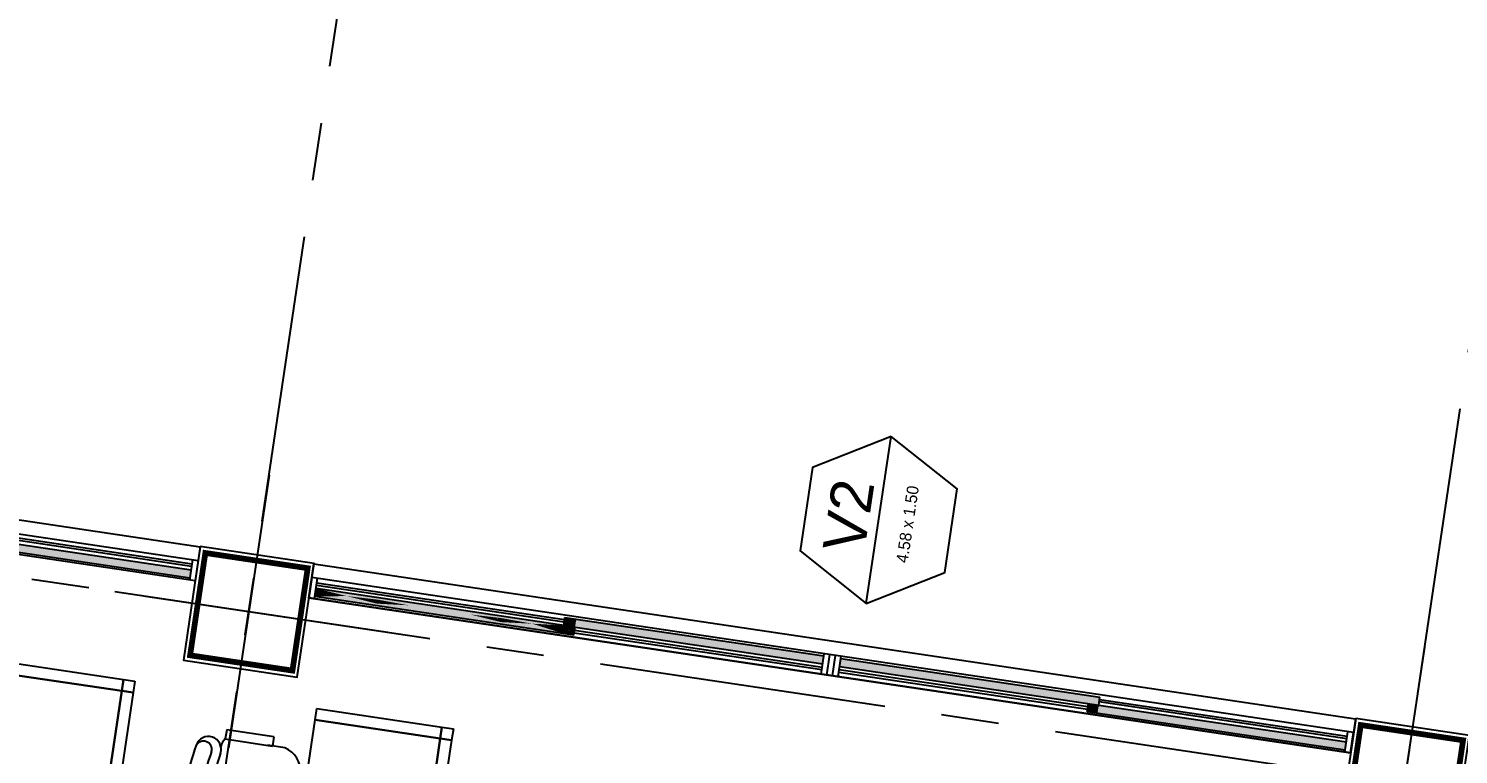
# Model space of a CAD drawing. Header units: millimetres. Extents: x 338 to 506, y 179 to 335.
# Drawn here: x 410.23 to 416.44, y 249.05 to 252.2 of the extents above; entities that cross this region are included whole.
import ezdxf
from ezdxf.enums import TextEntityAlignment as Align

# ---------------------------------------------------------------- set-up
doc = ezdxf.new("R2010")
doc.units = ezdxf.units.MM
doc.linetypes.add('CENTER', pattern=[2, 1.25, -0.25, 0.25, -0.25])
doc.linetypes.add('DASHED2', pattern=[0.375, 0.25, -0.125])
for name, color, linetype in [('COLUMNAS', 252, 'Continuous'), ('CUBIERTA', 254, 'Continuous'), ('DOORNOTE', 210, 'Continuous'), ('DOORNOTE___100', 210, 'Continuous'), ('EJES-COLUMNAS', 3, 'CENTER'), ('EJES_DE_COLUMNA', 255, 'DASHED2'), ('MUROS', 32, 'Continuous'), ('PUPITRES', 8, 'Continuous'), ('REJAS', 151, 'Continuous')]:
    doc.layers.add(name, color=color, linetype=linetype)
doc.styles.add('ARIAL', font='txt', dxfattribs={"height": 1})
doc.styles.add('JUAN', font='txt', dxfattribs={"height": 0.135})
doc.styles.add('NOTAS', font='simplex.shx')
doc.styles.get("Standard").update_dxf_attribs({"font": 'ARIALUNI.ttf'})
doc.dimstyles.new('ROMANS', dxfattribs={"dimtxt": 0.1, "dimasz": 0.05, "dimexe": 0.04, "dimexo": 0.5, "dimgap": 0.05, "dimtad": 1, "dimtih": 1, "dimtoh": 1, "dimdec": 4, "dimzin": 5, "dimdsep": 46, "dimtxsty": 'Standard', "dimsah": 1, "dimcen": 0.05, "dimse1": 1, "dimse2": 1, "dimclrd": 7, "dimclre": 7, "dimclrt": 7, "dimadec": 0, "dimazin": 0, "dimtfac": 1, "dimtdec": 4, "dimtix": 1, "dimtmove": 2, "dimatfit": 3, "dimfxl": 1, "dimtolj": 1, "dimarcsym": 0})

# ---------------------------------------------------------------- blocks, each defined once
blk = doc.blocks.new('_DOT')
at = {"color": 0, "linetype": 'ByBlock'}
blk.add_line((-0.5, 0), (-1, 0), dxfattribs=at)
at = {"color": 0, "linetype": 'ByBlock', "const_width": 0.5}
blk.add_lwpolyline([(-0.25, 0, 1), (0.25, 0, 1)], format="xyb", close=True, dxfattribs=at)
blk = doc.blocks.new('*U149')
at = {"color": 7, "style": 'NOTAS'}
blk.add_text('.60', height=0.1, dxfattribs=at).set_placement((2880.9612, 1963.0566))
blk = doc.blocks.new('*D148')
at = {"color": 7, "transparency": 16777216}
for p, q in [((2881.066, 1963.3566), (2881.066, 1963.2066)), ((2881.066, 1962.8566), (2881.066, 1963.0066))]:
    blk.add_line(p, q, dxfattribs=at)
at = {"layer": 'DEFPOINTS', "color": 0, "transparency": 16777216}
for p in [(2880.9048, 1963.4066), (2881.066, 1963.4066), (2880.9048, 1962.8066)]:
    blk.add_point(p, dxfattribs=at)
at = {"color": 7, "transparency": 16777216, "xscale": 0.05, "yscale": 0.05, "zscale": 0.05}
for p, rotation in [((2881.066, 1963.4066), 90), ((2881.066, 1962.8066), 270)]:
    blk.add_blockref('_DOT', p, dxfattribs=dict(at, rotation=rotation))
at = {"transparency": 16777216}
blk.add_blockref('*U149', (0, 0), dxfattribs=at)
blk = doc.blocks.new('*U151')
at = {"color": 7, "style": 'NOTAS'}
blk.add_text('.80', height=0.1, dxfattribs=at).set_placement((2880.9612, 1962.3566))
blk = doc.blocks.new('*D150')
at = {"color": 7, "transparency": 16777216}
for p, q in [((2881.066, 1962.7566), (2881.066, 1962.5066)), ((2881.066, 1962.0566), (2881.066, 1962.3066))]:
    blk.add_line(p, q, dxfattribs=at)
at = {"layer": 'DEFPOINTS', "color": 0, "transparency": 16777216}
for p in [(2880.9048, 1962.8066), (2880.9048, 1962.0066), (2881.066, 1962.0066)]:
    blk.add_point(p, dxfattribs=at)
at = {"color": 7, "transparency": 16777216, "xscale": 0.05, "yscale": 0.05, "zscale": 0.05}
for p, rotation in [((2881.066, 1962.8066), 90), ((2881.066, 1962.0066), 270)]:
    blk.add_blockref('_DOT', p, dxfattribs=dict(at, rotation=rotation))
at = {"transparency": 16777216}
blk.add_blockref('*U151', (0, 0), dxfattribs=at)
blk = doc.blocks.new('SILLA-AULA')
at = {"layer": 'PUPITRES'}
for p, q in [((-0.3089, 0.1635), (-0.3089, 0.0888)), ((0.1271, 0.1618), (0.1271, 0.0881)), ((-0.3498, 0.1091), (-0.3498, -0.0987)), ((-0.3498, 0.1091), (-0.3089, 0.1091)), ((-0.3089, -0.0987), (-0.3089, 0.1091)), ((0.1269, 0.1096), (0.168, 0.1096)), ((0.1271, 0.1088), (0.1271, -0.0982)), ((0.168, -0.0982), (0.168, 0.1096)), ((-0.3498, -0.0987), (-0.3089, -0.0987)), ((0.1271, -0.0982), (0.168, -0.0982))]:
    blk.add_line(p, q, dxfattribs=at)
for centre, radius, start, end in [((-0.0911, -1.4149), 1.6658, 85.9234, 94.0766), ((-0.2016, 0.1365), 0.1106, 94.0766, 165.83344), ((0.0195, 0.1365), 0.1106, 13.25658, 85.9234), ((-0.2542, -0.1649), 0.0553, 80.24779, 260.10116), ((-0.2715, -0.0584), 0.0549, 227.1618, 267.57171), ((-0.0727, 0.7859), 0.9127, 259.12864, 268.84333), ((-0.1095, 0.7859), 0.9127, 271.15667, 280.87136), ((0.072, -0.1649), 0.0553, 279.89884, 99.75221), ((0.0898, -0.0579), 0.0549, 270.72261, 312.8382), ((-0.2498, -0.1856), 0.0362, 85.08724, 250.32125), ((-0.0876, 0.6001), 0.7663, 258.01124, 281.98876), ((0.0746, -0.1846), 0.0352, 274.91276, 94.91276), ((-0.0911, 0.5988), 0.8362, 258.08993, 281.91007)]:
    blk.add_arc(centre, radius, start, end, dxfattribs=at)
blk = doc.blocks.new('*U1025')
at = {"layer": 'REJAS', "color": 18, "linetype": 'Continuous', "extrusion": (0, 0, -1)}
for points in [[(-69.9847, 83.9583), (-69.9672, 83.414), (-69.9672, 84.5027)], [(-69.9787, 84.4857), (-69.9672, 84.5027), (-69.9865, 84.4914)], [(-69.9672, 84.5027), (-69.9847, 84.5027), (-69.9865, 84.4914)], [(-69.9902, 84.4687), (-69.9781, 84.4347), (-69.9672, 84.5027)], [(-69.9891, 84.3666), (-69.976, 84.2305), (-69.9672, 84.5027)], [(-69.9847, 83.9583), (-70.0022, 84.5027), (-70.0022, 83.414)], [(-69.9847, 84.5027), (-70.0022, 84.5027), (-69.9865, 84.4914)], [(-70.0022, 84.5027), (-69.9962, 84.4857), (-69.9865, 84.4914)], [(-69.9891, 84.3666), (-70.0022, 84.5027), (-69.9935, 84.2305)], [(-69.9902, 84.4687), (-70.0022, 84.5027), (-69.9956, 84.4347)], [(-69.9781, 84.4347), (-69.9812, 84.4432), (-69.986, 84.4403)], [(-69.986, 84.4403), (-69.9869, 84.4347), (-69.9781, 84.4347)], [(-69.9902, 84.4687), (-69.9787, 84.4857), (-69.9865, 84.4914)], [(-69.9812, 84.4432), (-69.9842, 84.4517), (-69.986, 84.4403)], [(-69.9842, 84.4517), (-69.9902, 84.4687), (-69.9956, 84.4347)], [(-69.9842, 84.4517), (-69.9899, 84.4432), (-69.986, 84.4403)], [(-69.9899, 84.4432), (-69.9956, 84.4347), (-69.986, 84.4403)], [(-69.9956, 84.4347), (-69.9869, 84.4347), (-69.986, 84.4403)], [(-69.9865, 84.4914), (-69.9962, 84.4857), (-69.9902, 84.4687)], [(-69.9836, 84.4006), (-69.9781, 84.4347), (-69.9896, 84.4177)], [(-69.9869, 84.4347), (-69.9878, 84.429), (-69.9781, 84.4347)], [(-69.9781, 84.4347), (-69.9878, 84.429), (-69.9839, 84.4262)], [(-69.9836, 84.4006), (-69.9896, 84.4177), (-69.9924, 84.4006)], [(-69.9924, 84.4006), (-69.9891, 84.3666), (-69.9836, 84.4006)], [(-69.9878, 84.429), (-69.9896, 84.4177), (-69.9839, 84.4262)], [(-69.9956, 84.4347), (-69.9878, 84.429), (-69.9869, 84.4347)], [(-69.9926, 84.4262), (-69.9878, 84.429), (-69.9956, 84.4347)], [(-69.9896, 84.4177), (-69.9878, 84.429), (-69.9926, 84.4262)], [(-69.9896, 84.4177), (-69.9956, 84.4347), (-69.9924, 84.4006)], [(-69.9891, 84.3666), (-69.9913, 84.2986), (-69.9825, 84.2986)], [(-69.9825, 84.2986), (-69.988, 84.2646), (-69.976, 84.2305)], [(-69.985, 84.256), (-69.9878, 84.2475), (-69.982, 84.2475)], [(-69.9825, 84.2986), (-69.9913, 84.2986), (-69.988, 84.2646)], [(-69.988, 84.2646), (-69.9878, 84.2475), (-69.985, 84.256)], [(-69.9878, 84.2475), (-69.988, 84.2646), (-69.9907, 84.2475)], [(-69.988, 84.2646), (-69.9913, 84.2986), (-69.9935, 84.2305)], [(-69.979, 84.239), (-69.9838, 84.2362), (-69.976, 84.2305)], [(-69.976, 84.2305), (-69.9838, 84.2362), (-69.9847, 84.2305)], [(-69.9825, 84.1625), (-69.976, 84.2305), (-69.988, 84.1965)], [(-69.9847, 84.2305), (-69.9838, 84.2249), (-69.976, 84.2305)], [(-69.976, 84.2305), (-69.9838, 84.2249), (-69.979, 84.222)], [(-69.9891, 84.0944), (-69.9847, 83.9583), (-69.976, 84.2305)], [(-69.982, 84.2475), (-69.9838, 84.2362), (-69.979, 84.239)], [(-69.9838, 84.2249), (-69.982, 84.2135), (-69.979, 84.222)], [(-69.982, 84.2475), (-69.9878, 84.2475), (-69.9877, 84.239)], [(-69.9838, 84.2362), (-69.982, 84.2475), (-69.9877, 84.239)], [(-69.982, 84.2135), (-69.9838, 84.2249), (-69.9877, 84.222)], [(-69.9878, 84.2135), (-69.982, 84.2135), (-69.9877, 84.222)], [(-69.982, 84.2135), (-69.9878, 84.2135), (-69.985, 84.205)], [(-69.9825, 84.1625), (-69.988, 84.1965), (-69.9913, 84.1625)], [(-69.9886, 84.2334), (-69.9838, 84.2362), (-69.9877, 84.239)], [(-69.9886, 84.2334), (-69.9847, 84.2305), (-69.9838, 84.2362)], [(-69.9886, 84.2277), (-69.9838, 84.2249), (-69.9847, 84.2305)], [(-69.9886, 84.2277), (-69.9877, 84.222), (-69.9838, 84.2249)], [(-69.9935, 84.2305), (-69.9847, 84.2305), (-69.9886, 84.2334)], [(-69.9886, 84.2277), (-69.9847, 84.2305), (-69.9935, 84.2305)], [(-69.985, 84.205), (-69.9878, 84.2135), (-69.988, 84.1965)], [(-69.9877, 84.239), (-69.9878, 84.2475), (-69.9935, 84.2305)], [(-69.9886, 84.2334), (-69.9877, 84.239), (-69.9935, 84.2305)], [(-69.9935, 84.2305), (-69.9877, 84.222), (-69.9886, 84.2277)], [(-69.9935, 84.2305), (-69.9878, 84.2135), (-69.9877, 84.222)], [(-69.9935, 84.2305), (-69.9878, 84.2475), (-69.9907, 84.2475)], [(-69.9907, 84.2135), (-69.9878, 84.2135), (-69.9935, 84.2305)], [(-69.988, 84.1965), (-69.9878, 84.2135), (-69.9907, 84.2135)], [(-69.988, 84.1965), (-69.9935, 84.2305), (-69.9913, 84.1625)], [(-69.9913, 84.1625), (-69.9891, 84.0944), (-69.9825, 84.1625)], [(-69.9891, 83.8223), (-69.976, 83.6862), (-69.9847, 83.9583)], [(-69.9913, 83.7542), (-69.9825, 83.7542), (-69.9891, 83.8223)], [(-69.9825, 83.7542), (-69.988, 83.7202), (-69.976, 83.6862)], [(-69.976, 83.6862), (-69.979, 83.6947), (-69.9838, 83.6918)], [(-69.9838, 83.6918), (-69.979, 83.6947), (-69.982, 83.7032)], [(-69.982, 83.7032), (-69.985, 83.7117), (-69.9878, 83.7032)], [(-69.982, 83.7032), (-69.9877, 83.6947), (-69.9838, 83.6918)], [(-69.9878, 83.7032), (-69.9877, 83.6947), (-69.982, 83.7032)], [(-69.9825, 83.7542), (-69.9913, 83.7542), (-69.988, 83.7202)], [(-69.9886, 83.689), (-69.9838, 83.6918), (-69.9877, 83.6947)], [(-69.985, 83.7117), (-69.988, 83.7202), (-69.9878, 83.7032)], [(-69.9935, 83.6862), (-69.9877, 83.6947), (-69.9878, 83.7032)], [(-69.9935, 83.6862), (-69.9886, 83.689), (-69.9877, 83.6947)], [(-69.988, 83.7202), (-69.9907, 83.7032), (-69.9878, 83.7032)], [(-69.9907, 83.7032), (-69.9935, 83.6862), (-69.9878, 83.7032)], [(-69.988, 83.7202), (-69.9913, 83.7542), (-69.9935, 83.6862)], [(-69.9891, 83.5501), (-69.9672, 83.414), (-69.976, 83.6862)], [(-69.9847, 83.6862), (-69.976, 83.6862), (-69.9838, 83.6918)], [(-69.9825, 83.6181), (-69.976, 83.6862), (-69.988, 83.6521)], [(-69.979, 83.6777), (-69.976, 83.6862), (-69.9838, 83.6805)], [(-69.976, 83.6862), (-69.9847, 83.6862), (-69.9838, 83.6805)], [(-69.982, 83.6691), (-69.979, 83.6777), (-69.9838, 83.6805)], [(-69.9838, 83.6805), (-69.9877, 83.6777), (-69.982, 83.6691)], [(-69.982, 83.6691), (-69.9877, 83.6777), (-69.9878, 83.6691)], [(-69.985, 83.6606), (-69.982, 83.6691), (-69.9878, 83.6691)], [(-69.9825, 83.6181), (-69.988, 83.6521), (-69.9913, 83.6181)], [(-69.9886, 83.689), (-69.9847, 83.6862), (-69.9838, 83.6918)], [(-69.9886, 83.6833), (-69.9838, 83.6805), (-69.9847, 83.6862)], [(-69.9886, 83.6833), (-69.9877, 83.6777), (-69.9838, 83.6805)], [(-69.9886, 83.689), (-69.9935, 83.6862), (-69.9847, 83.6862)], [(-69.9935, 83.6862), (-69.9886, 83.6833), (-69.9847, 83.6862)], [(-69.988, 83.6521), (-69.985, 83.6606), (-69.9878, 83.6691)], [(-69.9877, 83.6777), (-69.9935, 83.6862), (-69.9878, 83.6691)], [(-69.9886, 83.6833), (-69.9935, 83.6862), (-69.9877, 83.6777)], [(-69.9935, 83.6862), (-69.9907, 83.6691), (-69.9878, 83.6691)], [(-69.9878, 83.6691), (-69.9907, 83.6691), (-69.988, 83.6521)], [(-69.988, 83.6521), (-69.9935, 83.6862), (-69.9913, 83.6181)], [(-69.9891, 83.5501), (-69.9935, 83.6862), (-70.0022, 83.414)], [(-69.9891, 83.5501), (-69.9825, 83.6181), (-69.9913, 83.6181)], [(-69.9836, 83.516), (-69.9896, 83.499), (-69.9781, 83.482)], [(-69.9924, 83.516), (-69.9836, 83.516), (-69.9891, 83.5501)], [(-69.9836, 83.516), (-69.9924, 83.516), (-69.9896, 83.499)], [(-69.9896, 83.499), (-69.9924, 83.516), (-69.9956, 83.482)], [(-69.9902, 83.448), (-69.9672, 83.414), (-69.9781, 83.482)], [(-69.9781, 83.482), (-69.9839, 83.4905), (-69.9878, 83.4877)], [(-69.9869, 83.482), (-69.9781, 83.482), (-69.9878, 83.4877)], [(-69.9781, 83.482), (-69.986, 83.4763), (-69.9812, 83.4735)], [(-69.986, 83.4763), (-69.9781, 83.482), (-69.9869, 83.482)], [(-69.9902, 83.448), (-69.9865, 83.4253), (-69.9787, 83.431)], [(-69.9812, 83.4735), (-69.986, 83.4763), (-69.9842, 83.465)], [(-69.9878, 83.4877), (-69.9839, 83.4905), (-69.9896, 83.499)], [(-69.9842, 83.465), (-69.9956, 83.482), (-69.9902, 83.448)], [(-69.9842, 83.465), (-69.986, 83.4763), (-69.9899, 83.4735)], [(-69.9899, 83.4735), (-69.986, 83.4763), (-69.9956, 83.482)], [(-69.9956, 83.482), (-69.986, 83.4763), (-69.9869, 83.482)], [(-69.9865, 83.4253), (-69.9902, 83.448), (-69.9962, 83.431)], [(-69.9956, 83.482), (-69.9869, 83.482), (-69.9878, 83.4877)], [(-69.9896, 83.499), (-69.9926, 83.4905), (-69.9878, 83.4877)], [(-69.9926, 83.4905), (-69.9956, 83.482), (-69.9878, 83.4877)], [(-69.9902, 83.448), (-69.9956, 83.482), (-70.0022, 83.414)], [(-69.9787, 83.431), (-69.9865, 83.4253), (-69.9672, 83.414)], [(-69.9672, 83.414), (-69.9865, 83.4253), (-69.9847, 83.414)], [(-69.9847, 83.389), (-69.9672, 83.364), (-69.9672, 83.414)], [(-69.976, 83.4015), (-69.9672, 83.414), (-69.9847, 83.4056)], [(-69.9672, 83.414), (-69.9847, 83.414), (-69.9847, 83.4056)], [(-69.9847, 83.389), (-69.976, 83.4015), (-69.9847, 83.4056)], [(-69.9847, 83.389), (-69.9847, 83.3723), (-69.976, 83.3765)], [(-69.9847, 83.414), (-69.9865, 83.4253), (-70.0022, 83.414)], [(-69.9847, 83.389), (-70.0022, 83.414), (-70.0022, 83.364)], [(-70.0022, 83.414), (-69.9935, 83.4098), (-69.9847, 83.414)], [(-69.9935, 83.4098), (-69.9847, 83.4056), (-69.9847, 83.414)], [(-70.0022, 83.414), (-69.9935, 83.4015), (-69.9847, 83.4056)], [(-69.9847, 83.4056), (-69.9935, 83.4015), (-69.9847, 83.389)], [(-69.9847, 83.3723), (-69.9847, 83.389), (-69.9935, 83.3765)], [(-70.0022, 83.414), (-69.9865, 83.4253), (-69.9962, 83.431)], [(-70.0022, 83.414), (-70.0372, 83.364), (-70.0022, 83.364)], [(-70.0022, 83.414), (-70.0372, 83.414), (-70.0372, 83.364)], [(-69.976, 83.3765), (-69.9847, 83.3723), (-69.9672, 83.364)], [(-69.9672, 83.364), (-69.9847, 83.3723), (-69.9847, 83.364)], [(-70.0022, 83.364), (-69.9847, 83.3723), (-69.9935, 83.3765)], [(-69.9935, 83.3681), (-69.9847, 83.364), (-69.9847, 83.3723)], [(-70.0022, 83.364), (-69.9847, 83.364), (-69.9935, 83.3681)], [(-70.0022, 83.364), (-70.0372, 82.2752), (-70.0022, 82.2752)], [(-70.0022, 83.364), (-70.0372, 83.364), (-70.0372, 82.2752)]]:
    blk.add_solid(points, dxfattribs=at)
blk = doc.blocks.new('*U1026')
at = {"layer": 'REJAS', "color": 18, "linetype": 'Continuous', "extrusion": (0, 0, -1)}
for points in [[(-70.0022, 82.2002), (-70.0372, 81.0615), (-70.0022, 81.0615)], [(-70.0022, 82.2002), (-70.0372, 82.2002), (-70.0372, 81.0615)], [(-69.9672, 81.107), (-70.0022, 81.0615), (-69.9672, 81.0615)], [(-69.9672, 81.107), (-70.0022, 81.107), (-70.0022, 81.0615)], [(-69.9672, 81.0615), (-70.0022, 79.9727), (-69.9672, 79.9727)], [(-69.9672, 81.0615), (-70.0022, 81.0615), (-70.0022, 79.9727)]]:
    blk.add_solid(points, dxfattribs=at)
blk = doc.blocks.new('WWWDTAG')
at = {"layer": 'DOORNOTE'}
blk.add_line((-3.832, 0), (3.832, 0), dxfattribs=at)
blk.add_lwpolyline([(3.832, 0), (1.916, 3.318), (-1.916, 3.318), (-3.832, 0), (-1.916, -3.318), (1.916, -3.318)], close=True, dxfattribs=at)
at = {"layer": 'DOORNOTE', "style": 'ARIAL'}
for tag, p in [('DOORTYPE', (0, 1.391)), ('DOORNO.', (0, -1.59))]:
    blk.add_attdef(tag, text='', height=1.9, dxfattribs=at).set_placement(p, align=Align.MIDDLE)
blk = doc.blocks.new('*U1028')
at = {"layer": 'REJAS', "color": 18, "linetype": 'Continuous', "extrusion": (0, 0, -1)}
for points in [[(-69.9672, 86.0293), (-70.0022, 85.9793), (-69.9672, 85.9793)], [(-69.9672, 86.0293), (-70.0022, 86.0293), (-70.0022, 85.9793)], [(-69.9672, 85.9793), (-70.0022, 85.0527), (-69.9672, 85.0527)], [(-69.9672, 85.9793), (-70.0022, 85.9793), (-70.0022, 85.0527)]]:
    blk.add_solid(points, dxfattribs=at)
blk = doc.blocks.new('EJES_ESTRUCTURALES')
at = {"layer": 'EJES_DE_COLUMNA', "color": 9, "linetype": 'CENTER'}
for p, q in [((701.07988, 131.2663), (701.07988, 199.7363)), ((661.47768, 180.06297), (759.37077, 180.06297)), ((661.4777, 174.98199), (759.37077, 174.98199))]:
    blk.add_line(p, q, dxfattribs=at)
blk = doc.blocks.new('COLUMNAS')
at = {"layer": 'COLUMNAS', "color": 6}
for points in [[(-576.9526, 204.146), (-577.4526, 204.146), (-577.4526, 203.646), (-576.9526, 203.646), (-576.9526, 204.146)], [(-576.9526, 199.066), (-577.4526, 199.066), (-577.4526, 198.566), (-576.9526, 198.566), (-576.9526, 199.066)]]:
    blk.add_lwpolyline(points, dxfattribs=at)
at = {"layer": 'COLUMNAS', "color": 6, "const_width": 0.025}
for points in [[(-577.4276, 203.6701), (-576.9776, 203.6701), (-576.9776, 204.1201), (-577.4276, 204.1201)], [(-577.4276, 198.5901), (-576.9776, 198.5901), (-576.9776, 199.0401), (-577.4276, 199.0401)]]:
    blk.add_lwpolyline(points, close=True, dxfattribs=at)
at = {"layer": 'EJES-COLUMNAS'}
for p, q in [((-577.2026, 203.2838), (-577.2026, 204.4838)), ((-577.2026, 203.2838), (-577.2026, 204.4838)), ((-576.6026, 203.896), (-577.8026, 203.896)), ((-576.6026, 198.816), (-577.8026, 198.816))]:
    blk.add_line(p, q, dxfattribs=at)
blk = doc.blocks.new('*U152')
at = {"layer": 'PUPITRES'}
for p, q in [((-3.3, -0.19972), (-3.3, -0.14972)), ((-3.3, -0.14972), (-3.25, -0.14972)), ((-3.25, -0.14972), (-3.25, -0.19972)), ((-3.25, -0.19972), (-3.25, -0.14972)), ((-3.25, -0.14972), (-2.55, -0.14972)), ((-2.55, -0.14972), (-2.55, -0.19972)), ((-2.55, -0.19972), (-2.55, -0.14972)), ((-2.55, -0.14972), (-2.5, -0.14972)), ((-2.5, -0.19972), (-2.5, -0.14972)), ((-2.5, -0.14972), (-2.45, -0.14972)), ((-2.5, -0.19972), (-2.5, -0.14972)), ((-2.5, -0.19972), (-2.5, -0.14972)), ((-2.5, -0.14972), (-2.5, -0.19972)), ((-2.45, -0.14972), (-2.45, -0.19972)), ((-2.45, -0.19972), (-2.45, -0.14972)), ((-2.45, -0.14972), (-1.75, -0.14972)), ((-1.75, -0.14972), (-1.75, -0.19972)), ((-1.75, -0.19972), (-1.75, -0.14972)), ((-1.75, -0.14972), (-1.7, -0.14972)), ((-1.7, -0.19972), (-1.7, -0.14972)), ((-1.7, -0.14972), (-1.65, -0.14972)), ((-1.7, -0.19972), (-1.7, -0.14972)), ((-1.7, -0.14972), (-1.7, -0.19972)), ((-1.65, -0.14972), (-1.65, -0.19972)), ((-1.65, -0.19972), (-1.65, -0.14972)), ((-1.65, -0.14972), (-0.95, -0.14972)), ((-0.95, -0.14972), (-0.95, -0.19972)), ((-0.95, -0.19972), (-0.95, -0.14972)), ((-0.95, -0.14972), (-0.9, -0.14972)), ((-0.9, -0.19972), (-0.9, -0.14972)), ((-0.9, -0.14972), (-0.85, -0.14972)), ((-0.9, -0.14972), (-0.9, -0.19972)), ((-0.85, -0.14972), (-0.85, -0.19972)), ((-0.85, -0.19972), (-0.85, -0.14972)), ((-0.85, -0.14972), (-0.15, -0.14972)), ((-0.15, -0.14972), (-0.1, -0.14972)), ((-0.15, -0.14972), (-0.15, -0.19972)), ((-0.15, -0.19972), (-0.15, -0.14972)), ((-0.15, -0.14972), (-0.1, -0.14972)), ((-0.1, -0.14972), (-0.1, -0.19972)), ((0.9, -0.19972), (0.9, -0.14972)), ((0.9, -0.14972), (0.95, -0.14972)), ((0.95, -0.14972), (0.95, -0.19972)), ((0.95, -0.19972), (0.95, -0.14972)), ((0.95, -0.14972), (1.65, -0.14972)), ((1.65, -0.14972), (1.65, -0.19972)), ((1.65, -0.19972), (1.65, -0.14972)), ((1.65, -0.14972), (1.7, -0.14972)), ((1.7, -0.19972), (1.7, -0.14972)), ((1.7, -0.14972), (1.75, -0.14972)), ((1.7, -0.19972), (1.7, -0.14972)), ((1.7, -0.19972), (1.7, -0.14972)), ((1.7, -0.14972), (1.7, -0.19972)), ((1.75, -0.14972), (1.75, -0.19972)), ((1.75, -0.19972), (1.75, -0.14972)), ((1.75, -0.14972), (2.45, -0.14972)), ((2.45, -0.14972), (2.45, -0.19972)), ((2.45, -0.19972), (2.45, -0.14972)), ((2.45, -0.14972), (2.5, -0.14972)), ((2.5, -0.19972), (2.5, -0.14972)), ((2.5, -0.14972), (2.55, -0.14972)), ((2.5, -0.19972), (2.5, -0.14972)), ((2.5, -0.14972), (2.5, -0.19972)), ((2.55, -0.14972), (2.55, -0.19972)), ((2.55, -0.19972), (2.55, -0.14972)), ((2.55, -0.14972), (3.25, -0.14972)), ((3.25, -0.14972), (3.25, -0.19972)), ((3.25, -0.19972), (3.25, -0.14972)), ((3.25, -0.14972), (3.3, -0.14972)), ((3.3, -0.19972), (3.3, -0.14972)), ((3.3, -0.14972), (3.3, -0.19972)), ((-3.3, -0.74972), (-3.3, -0.19972)), ((-3.3, -0.19972), (-3.25, -0.19972)), ((-3.25, -0.19972), (-3.3, -0.19972)), ((-3.25, -0.19972), (-3.25, -0.74972)), ((-2.55, -0.19972), (-3.25, -0.19972)), ((-3.25, -0.74972), (-3.25, -0.19972)), ((-3.25, -0.19972), (-2.55, -0.19972)), ((-2.55, -0.74972), (-2.55, -0.19972)), ((-2.55, -0.19972), (-2.5, -0.19972)), ((-2.5, -0.19972), (-2.55, -0.19972)), ((-2.55, -0.19972), (-2.55, -0.74972)), ((-2.5, -0.74972), (-2.5, -0.19972)), ((-2.5, -0.19972), (-2.45, -0.19972)), ((-2.45, -0.19972), (-2.5, -0.19972)), ((-2.5, -0.74972), (-2.5, -0.19972)), ((-2.5, -0.74972), (-2.5, -0.19972)), ((-2.5, -0.19972), (-2.5, -0.74972)), ((-2.45, -0.19972), (-2.45, -0.74972)), ((-1.75, -0.19972), (-2.45, -0.19972)), ((-2.45, -0.74972), (-2.45, -0.19972)), ((-2.45, -0.19972), (-1.75, -0.19972)), ((-1.75, -0.74972), (-1.75, -0.19972)), ((-1.75, -0.19972), (-1.7, -0.19972)), ((-1.7, -0.19972), (-1.75, -0.19972)), ((-1.75, -0.19972), (-1.75, -0.74972)), ((-1.7, -0.74972), (-1.7, -0.19972)), ((-1.7, -0.19972), (-1.65, -0.19972)), ((-1.65, -0.19972), (-1.7, -0.19972)), ((-1.7, -0.74972), (-1.7, -0.19972)), ((-1.7, -0.19972), (-1.7, -0.74972)), ((-1.65, -0.19972), (-1.65, -0.74972)), ((-0.95, -0.19972), (-1.65, -0.19972)), ((-1.65, -0.74972), (-1.65, -0.19972)), ((-1.65, -0.19972), (-0.95, -0.19972)), ((-0.95, -0.74972), (-0.95, -0.19972)), ((-0.95, -0.19972), (-0.9, -0.19972)), ((-0.9, -0.19972), (-0.95, -0.19972)), ((-0.95, -0.19972), (-0.95, -0.74972)), ((-0.9, -0.74972), (-0.9, -0.19972)), ((-0.9, -0.19972), (-0.85, -0.19972)), ((-0.85, -0.19972), (-0.9, -0.19972)), ((-0.9, -0.19972), (-0.9, -0.74972)), ((-0.85, -0.19972), (-0.85, -0.74972)), ((-0.15, -0.19972), (-0.85, -0.19972)), ((-0.85, -0.74972), (-0.85, -0.19972)), ((-0.85, -0.19972), (-0.15, -0.19972)), ((-0.15, -0.74972), (-0.15, -0.19972)), ((-0.15, -0.19972), (-0.1, -0.19972)), ((-0.1, -0.19972), (-0.15, -0.19972)), ((-0.15, -0.19972), (-0.15, -0.74972)), ((-0.1, -0.19972), (-0.1, -0.74972)), ((0.9, -0.74972), (0.9, -0.19972)), ((0.9, -0.19972), (0.95, -0.19972)), ((0.95, -0.19972), (0.9, -0.19972)), ((0.95, -0.19972), (0.95, -0.74972)), ((1.65, -0.19972), (0.95, -0.19972)), ((0.95, -0.74972), (0.95, -0.19972)), ((0.95, -0.19972), (1.65, -0.19972)), ((1.65, -0.74972), (1.65, -0.19972)), ((1.65, -0.19972), (1.7, -0.19972)), ((1.7, -0.19972), (1.65, -0.19972)), ((1.65, -0.19972), (1.65, -0.74972)), ((1.7, -0.74972), (1.7, -0.19972)), ((1.7, -0.19972), (1.75, -0.19972)), ((1.75, -0.19972), (1.7, -0.19972)), ((1.7, -0.74972), (1.7, -0.19972)), ((1.7, -0.74972), (1.7, -0.19972)), ((1.7, -0.19972), (1.7, -0.74972)), ((1.75, -0.19972), (1.75, -0.74972)), ((2.45, -0.19972), (1.75, -0.19972)), ((1.75, -0.74972), (1.75, -0.19972)), ((1.75, -0.19972), (2.45, -0.19972)), ((2.45, -0.74972), (2.45, -0.19972)), ((2.45, -0.19972), (2.5, -0.19972)), ((2.5, -0.19972), (2.45, -0.19972)), ((2.45, -0.19972), (2.45, -0.74972)), ((2.5, -0.74972), (2.5, -0.19972)), ((2.5, -0.19972), (2.55, -0.19972)), ((2.55, -0.19972), (2.5, -0.19972)), ((2.5, -0.74972), (2.5, -0.19972)), ((2.5, -0.19972), (2.5, -0.74972)), ((2.55, -0.19972), (2.55, -0.74972)), ((3.25, -0.19972), (2.55, -0.19972)), ((2.55, -0.74972), (2.55, -0.19972)), ((2.55, -0.19972), (3.25, -0.19972)), ((3.25, -0.74972), (3.25, -0.19972)), ((3.25, -0.19972), (3.3, -0.19972)), ((3.3, -0.19972), (3.25, -0.19972)), ((3.25, -0.19972), (3.25, -0.74972)), ((3.3, -0.74972), (3.3, -0.19972)), ((3.3, -0.19972), (3.3, -0.74972)), ((-3.25, -0.74972), (-3.3, -0.74972)), ((-2.55, -0.74972), (-3.25, -0.74972)), ((-2.5, -0.74972), (-2.55, -0.74972)), ((-2.45, -0.74972), (-2.5, -0.74972)), ((-1.75, -0.74972), (-2.45, -0.74972)), ((-1.7, -0.74972), (-1.75, -0.74972)), ((-1.65, -0.74972), (-1.7, -0.74972)), ((-0.95, -0.74972), (-1.65, -0.74972)), ((-0.9, -0.74972), (-0.95, -0.74972)), ((-0.85, -0.74972), (-0.9, -0.74972)), ((-0.15, -0.74972), (-0.85, -0.74972)), ((-0.1, -0.74972), (-0.15, -0.74972)), ((0.95, -0.74972), (0.9, -0.74972)), ((1.65, -0.74972), (0.95, -0.74972)), ((1.7, -0.74972), (1.65, -0.74972)), ((1.75, -0.74972), (1.7, -0.74972)), ((2.45, -0.74972), (1.75, -0.74972)), ((2.5, -0.74972), (2.45, -0.74972)), ((2.55, -0.74972), (2.5, -0.74972)), ((3.25, -0.74972), (2.55, -0.74972)), ((3.3, -0.74972), (3.25, -0.74972))]:
    blk.add_line(p, q, dxfattribs=at)
at = {"layer": 'MUROS'}
for p in [(-2.80086, -1.02539), (-1.99861, -1.02539), (-1.17515, -1.02539), (-0.36679, -1.02539), (1.39914, -1.02539), (2.20139, -1.02539), (3.02485, -1.02539)]:
    blk.add_blockref('SILLA-AULA', p, dxfattribs=at)
for base, p2, picture, middle in [((0.06121, 1.25028), (-0.1, 1.25028), '*D148', (0.06121, 0.95028)), ((0.06121, -0.14972), (-0.1, -0.14972), '*D150', (0.06121, 0.25028))]:
    dim = blk.add_linear_dim(base=base, p1=(-0.1, 0.65028), p2=p2, angle=90, dimstyle='ROMANS')
    dim.commit()
    dim.dimension.update_dxf_attribs({"geometry": picture, "text_midpoint": middle, "insert": (-2881.00479, -1962.15633)})
blk = doc.blocks.new('*U153')
at = {"layer": 'MUROS', "color": 0, "linetype": 'ByBlock'}
for p in [(0, 0), (0, -1.4), (0, -2.8)]:
    blk.add_blockref('*U152', p, dxfattribs=at)
blk = doc.blocks.new('*U154')
at = {"layer": 'MUROS'}
blk.add_blockref('*U153', (3.31529, 5.63845), dxfattribs=at)
blk = doc.blocks.new('A$C7152A42C')
at = {"layer": 'MUROS'}
for points in [[(70.10721, 85.02772), (69.95721, 85.02772), (69.95721, 87.95443), (70.10721, 87.95443), (70.10721, 85.02772)], [(70.10721, 81.50272), (70.10721, 79.94772), (69.95721, 79.94772), (69.95721, 84.52772), (70.10721, 84.52772), (70.10721, 81.50272)]]:
    blk.add_lwpolyline(points, dxfattribs=at)
at = {"layer": 'REJAS', "color": 18}
for p, q in [((69.95721, 85.02772), (69.95721, 87.95443)), ((70.01721, 85.05272), (70.01721, 87.93272)), ((70.02721, 85.05272), (70.02721, 87.93272)), ((70.04721, 87.95443), (70.04721, 85.02772)), ((69.96721, 86.02932), (69.96721, 85.05272)), ((70.00221, 85.97932), (70.00221, 85.05272)), ((70.04721, 85.05272), (69.95721, 85.05272)), ((70.04721, 85.02772), (69.95721, 85.02772)), ((69.95721, 84.52772), (69.95721, 79.94772)), ((70.04721, 84.52772), (69.95721, 84.52772)), ((69.95721, 84.50272), (70.04721, 84.50272)), ((69.96721, 83.36397), (69.96721, 84.50272)), ((70.00221, 83.36397), (70.00221, 84.50272)), ((70.01721, 84.50272), (70.01721, 83.41397)), ((70.02721, 84.50272), (70.02721, 83.41397)), ((70.04721, 79.94772), (70.04721, 84.52772)), ((70.00221, 83.41397), (70.03721, 83.41397)), ((70.03721, 83.41397), (70.03721, 82.27522)), ((69.96721, 83.36397), (70.00221, 83.36397)), ((69.97721, 83.36397), (69.97721, 82.27522)), ((69.98721, 82.27522), (69.98721, 83.36397)), ((70.00221, 83.36397), (70.00221, 82.27522)), ((69.95721, 82.27522), (70.04721, 82.27522)), ((69.95721, 82.25022), (70.04721, 82.25022)), ((69.95721, 82.22522), (70.04721, 82.22522)), ((69.95721, 82.20022), (70.04721, 82.20022)), ((69.97721, 82.20022), (69.97721, 81.10697)), ((69.98721, 81.10697), (69.98721, 82.20022)), ((70.00221, 82.20022), (70.00221, 81.06147)), ((70.03721, 82.20022), (70.03721, 81.06147)), ((69.96721, 81.10697), (70.00221, 81.10697)), ((69.96721, 81.10697), (69.96721, 79.97272)), ((70.00221, 81.06147), (70.03721, 81.06147)), ((70.00221, 81.06147), (70.00221, 79.97272)), ((70.01721, 81.06147), (70.01721, 79.97272)), ((70.02721, 81.06147), (70.02721, 79.97272)), ((69.95721, 79.97272), (70.04721, 79.97272)), ((69.95721, 79.94772), (70.04721, 79.94772))]:
    blk.add_line(p, q, dxfattribs=at)
at = {"layer": 'CUBIERTA'}
blk.add_blockref('COLUMNAS', (647.06158, -119.11823), dxfattribs=at)
at = {"layer": 'DOORNOTE___100', "color": 7}
ref = blk.add_blockref('WWWDTAG', (70.65721, 82.12692), dxfattribs=dict(at, xscale=0.0958358650524881, yscale=0.0958358650524881, zscale=0.0958358650524881))
ref.add_attrib('DOORNO.', '4.58 x 1.50', dxfattribs={"layer": 'DOORNOTE', "height": 0.0510432, "style": 'JUAN'}).set_placement((70.65721, 81.97455), align=Align.CENTER)
ref.add_attrib('DOORTYPE', 'V2', dxfattribs={"layer": 'DOORNOTE', "height": 0.182088, "style": 'ARIAL'}).set_placement((70.65721, 82.26027), align=Align.MIDDLE)
at = {"layer": 'EJES_DE_COLUMNA'}
blk.add_blockref('EJES_ESTRUCTURALES', (-631.22088, -95.28525), dxfattribs=at)
at = {"layer": 'MUROS', "rotation": 180}
blk.add_blockref('*U154', (69.5023, 89.31129), dxfattribs=at)
at = {"layer": 'REJAS', "color": 18, "linetype": 'Continuous'}
for name in ['*U1028', '*U1025', '*U1026']:
    blk.add_blockref(name, (0, 0), dxfattribs=at)

msp = doc.modelspace()

# ---------------------------------------------------------------- block references
at = {"layer": 'MUROS', "color": 32, "rotation": 81.53046525965426}
msp.add_blockref('A$C7152A42C', (484.7482, 168.0844), dxfattribs=at)

doc.saveas('drawing.dxf')
